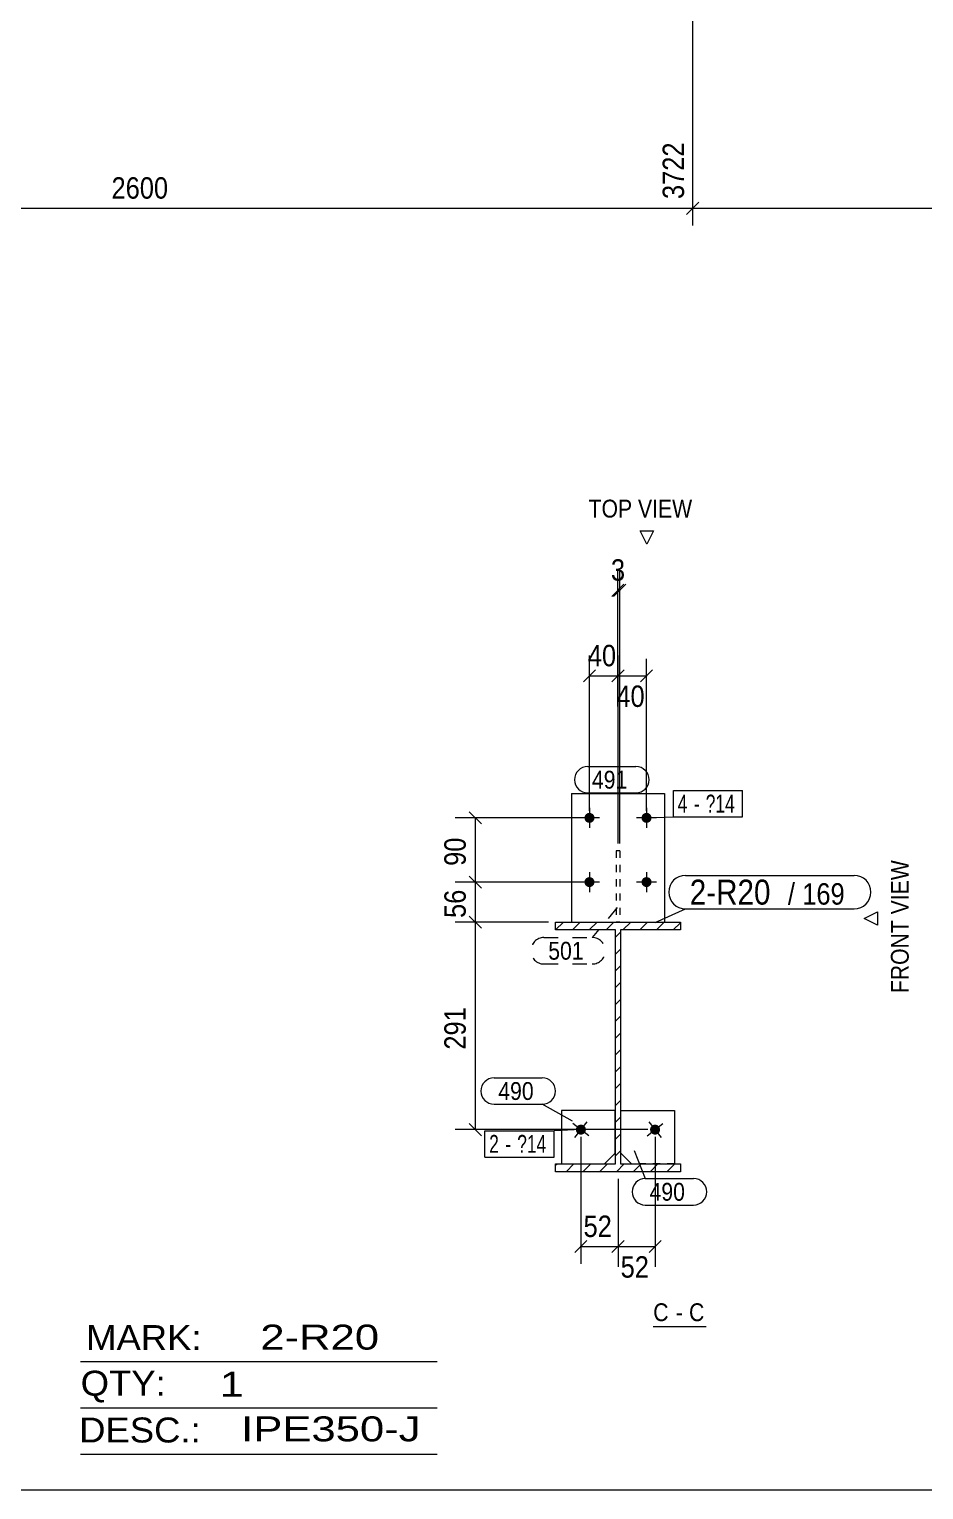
# Model space of a CAD drawing. Header units: millimetres. Extents: x 2 to 825, y 1 to 579.
# Drawn here: x 210.3 to 335.7, y 5 to 209.7 of the extents above; entities that cross this region are included whole.
import ezdxf

# ---------------------------------------------------------------- set-up
doc = ezdxf.new("R2010")
doc.units = ezdxf.units.MM
for name, pattern in [('XKITLINE00', [0]), ('XKITLINE01', [4, 1, -1, 1, -1]), ('XKITLINE02', [4, 2, -2])]:
    doc.linetypes.add(name, pattern=pattern)
for name, color, linetype, lineweight in [('Bolt', 3, 'Continuous', 0), ('BoltMark', 7, 'Continuous', 0), ('Dimensions', 7, 'Continuous', 0), ('DrawingSheet', 5, 'Continuous', 0), ('OtherObjectType', 7, 'Continuous', 0), ('Part', 2, 'Continuous', 0), ('PartMark', 7, 'Continuous', 0)]:
    doc.layers.add(name, color=color, linetype=linetype, lineweight=lineweight)
doc.styles.add('ARIAL', font='ARIAL.TTF')
doc.styles.add('ARIAL_NARROW', font='ARIALN.TTF')

# ---------------------------------------------------------------- blocks, each defined once
blk = doc.blocks.new('*A1')
at = {"layer": 'Part', "color": 7, "linetype": 'XKITLINE00', "lineweight": 0}
for p, q in [((284.09, 83.49), (285.19, 84.59)), ((286.45, 83.49), (287.54, 84.59)), ((288.8, 83.49), (289.9, 84.59)), ((291.16, 83.49), (292.26, 84.59)), ((293.52, 83.49), (294.62, 84.59)), ((295.88, 83.49), (296.97, 84.59)), ((298.23, 83.49), (299.33, 84.59)), ((300.59, 83.49), (301.59, 84.49)), ((284.09, 83.49), (284.09, 83.49)), ((292.49, 82.46), (293.19, 83.16)), ((292.49, 80.1), (293.19, 80.8)), ((292.49, 77.74), (293.19, 78.44)), ((292.49, 75.39), (293.19, 76.09)), ((292.49, 73.03), (293.19, 73.73)), ((292.49, 70.67), (293.19, 71.37)), ((292.49, 68.31), (293.19, 69.01)), ((292.49, 65.96), (293.19, 66.66)), ((292.49, 63.6), (293.19, 64.3)), ((292.49, 61.24), (293.19, 61.94)), ((292.49, 58.89), (293.19, 59.59)), ((292.49, 56.53), (293.19, 57.23)), ((292.49, 54.17), (293.19, 54.87)), ((292.49, 51.81), (293.19, 52.51)), ((284.09, 50.49), (284.29, 50.69)), ((285.55, 49.59), (286.65, 50.69)), ((287.91, 49.59), (289.01, 50.69)), ((290.26, 49.59), (291.36, 50.69)), ((292.62, 49.59), (293.72, 50.69)), ((294.98, 49.59), (296.08, 50.69)), ((297.34, 49.59), (298.44, 50.69)), ((299.69, 49.59), (300.79, 50.69))]:
    blk.add_line(p, q, dxfattribs=at)
blk = doc.blocks.new('*A134')
at = {"layer": 'Bolt'}
for points in [[(289.54, 99.15), (289.54, 99.12), (289.53, 99.08), (289.53, 99.05), (289.52, 99.02), (289.51, 98.98), (289.5, 98.95), (289.49, 98.92), (289.47, 98.89), (289.46, 98.86), (289.44, 98.83), (289.42, 98.8), (289.4, 98.77), (289.38, 98.74), (289.36, 98.72), (289.33, 98.69), (289.31, 98.67), (289.28, 98.65), (289.26, 98.63), (289.23, 98.61), (289.2, 98.59), (289.17, 98.57), (289.14, 98.55), (289.11, 98.54), (289.07, 98.53), (289.04, 98.52), (289.01, 98.51), (288.98, 98.5), (288.94, 98.5), (288.91, 98.49), (288.87, 98.49), (288.84, 98.49), (288.8, 98.49), (288.77, 98.49), (288.74, 98.5), (288.7, 98.5), (288.67, 98.51), (288.64, 98.52), (288.6, 98.53), (288.57, 98.54), (288.54, 98.55), (288.51, 98.57), (288.48, 98.59), (288.45, 98.61), (288.42, 98.63), (288.39, 98.65), (288.37, 98.67), (288.34, 98.69), (288.32, 98.72), (288.3, 98.74), (288.28, 98.77), (288.26, 98.8), (288.24, 98.83), (288.22, 98.86), (288.21, 98.89), (288.19, 98.92), (288.18, 98.95), (288.17, 98.98), (288.16, 99.02), (288.15, 99.05), (288.15, 99.08), (288.14, 99.12), (288.14, 99.15), (288.14, 99.19), (288.14, 99.22), (288.14, 99.26), (288.15, 99.29), (288.15, 99.32), (288.16, 99.36), (288.17, 99.39), (288.18, 99.42), (288.19, 99.46), (288.21, 99.49), (288.22, 99.52), (288.24, 99.55), (288.26, 99.58), (288.28, 99.6), (288.3, 99.63), (288.32, 99.66), (288.34, 99.68), (288.37, 99.71), (288.39, 99.73), (288.42, 99.75), (288.45, 99.77), (288.48, 99.79), (288.51, 99.8), (288.54, 99.82), (288.57, 99.83), (288.6, 99.85), (288.64, 99.86), (288.67, 99.87), (288.7, 99.87), (288.74, 99.88), (288.77, 99.88), (288.8, 99.89), (288.84, 99.89), (288.87, 99.89), (288.91, 99.88), (288.94, 99.88), (288.98, 99.87), (289.01, 99.87), (289.04, 99.86), (289.07, 99.85), (289.11, 99.83), (289.14, 99.82), (289.17, 99.8), (289.2, 99.79), (289.23, 99.77), (289.26, 99.75), (289.28, 99.73), (289.31, 99.71), (289.33, 99.68), (289.36, 99.66), (289.38, 99.63), (289.4, 99.6), (289.42, 99.58), (289.44, 99.55), (289.46, 99.52), (289.47, 99.49), (289.49, 99.46), (289.5, 99.42), (289.51, 99.39), (289.52, 99.36), (289.53, 99.32), (289.53, 99.29), (289.54, 99.26), (289.54, 99.22), (289.54, 99.19)], [(297.54, 99.15), (297.54, 99.12), (297.53, 99.08), (297.53, 99.05), (297.52, 99.02), (297.51, 98.98), (297.5, 98.95), (297.49, 98.92), (297.47, 98.89), (297.46, 98.86), (297.44, 98.83), (297.42, 98.8), (297.4, 98.77), (297.38, 98.74), (297.36, 98.72), (297.33, 98.69), (297.31, 98.67), (297.28, 98.65), (297.26, 98.63), (297.23, 98.61), (297.2, 98.59), (297.17, 98.57), (297.14, 98.55), (297.11, 98.54), (297.07, 98.53), (297.04, 98.52), (297.01, 98.51), (296.98, 98.5), (296.94, 98.5), (296.91, 98.49), (296.87, 98.49), (296.84, 98.49), (296.8, 98.49), (296.77, 98.49), (296.74, 98.5), (296.7, 98.5), (296.67, 98.51), (296.64, 98.52), (296.6, 98.53), (296.57, 98.54), (296.54, 98.55), (296.51, 98.57), (296.48, 98.59), (296.45, 98.61), (296.42, 98.63), (296.39, 98.65), (296.37, 98.67), (296.34, 98.69), (296.32, 98.72), (296.3, 98.74), (296.28, 98.77), (296.26, 98.8), (296.24, 98.83), (296.22, 98.86), (296.21, 98.89), (296.19, 98.92), (296.18, 98.95), (296.17, 98.98), (296.16, 99.02), (296.15, 99.05), (296.15, 99.08), (296.14, 99.12), (296.14, 99.15), (296.14, 99.19), (296.14, 99.22), (296.14, 99.26), (296.15, 99.29), (296.15, 99.32), (296.16, 99.36), (296.17, 99.39), (296.18, 99.42), (296.19, 99.46), (296.21, 99.49), (296.22, 99.52), (296.24, 99.55), (296.26, 99.58), (296.28, 99.6), (296.3, 99.63), (296.32, 99.66), (296.34, 99.68), (296.37, 99.71), (296.39, 99.73), (296.42, 99.75), (296.45, 99.77), (296.48, 99.79), (296.51, 99.8), (296.54, 99.82), (296.57, 99.83), (296.6, 99.85), (296.64, 99.86), (296.67, 99.87), (296.7, 99.87), (296.74, 99.88), (296.77, 99.88), (296.8, 99.89), (296.84, 99.89), (296.87, 99.89), (296.91, 99.88), (296.94, 99.88), (296.98, 99.87), (297.01, 99.87), (297.04, 99.86), (297.07, 99.85), (297.11, 99.83), (297.14, 99.82), (297.17, 99.8), (297.2, 99.79), (297.23, 99.77), (297.26, 99.75), (297.28, 99.73), (297.31, 99.71), (297.33, 99.68), (297.36, 99.66), (297.38, 99.63), (297.4, 99.6), (297.42, 99.58), (297.44, 99.55), (297.46, 99.52), (297.47, 99.49), (297.49, 99.46), (297.5, 99.42), (297.51, 99.39), (297.52, 99.36), (297.53, 99.32), (297.53, 99.29), (297.54, 99.26), (297.54, 99.22), (297.54, 99.19)], [(289.54, 90.15), (289.54, 90.12), (289.53, 90.08), (289.53, 90.05), (289.52, 90.02), (289.51, 89.98), (289.5, 89.95), (289.49, 89.92), (289.47, 89.89), (289.46, 89.86), (289.44, 89.83), (289.42, 89.8), (289.4, 89.77), (289.38, 89.74), (289.36, 89.72), (289.33, 89.69), (289.31, 89.67), (289.28, 89.65), (289.26, 89.63), (289.23, 89.61), (289.2, 89.59), (289.17, 89.57), (289.14, 89.55), (289.11, 89.54), (289.07, 89.53), (289.04, 89.52), (289.01, 89.51), (288.98, 89.5), (288.94, 89.5), (288.91, 89.49), (288.87, 89.49), (288.84, 89.49), (288.8, 89.49), (288.77, 89.49), (288.74, 89.5), (288.7, 89.5), (288.67, 89.51), (288.64, 89.52), (288.6, 89.53), (288.57, 89.54), (288.54, 89.55), (288.51, 89.57), (288.48, 89.59), (288.45, 89.61), (288.42, 89.63), (288.39, 89.65), (288.37, 89.67), (288.34, 89.69), (288.32, 89.72), (288.3, 89.74), (288.28, 89.77), (288.26, 89.8), (288.24, 89.83), (288.22, 89.86), (288.21, 89.89), (288.19, 89.92), (288.18, 89.95), (288.17, 89.98), (288.16, 90.02), (288.15, 90.05), (288.15, 90.08), (288.14, 90.12), (288.14, 90.15), (288.14, 90.19), (288.14, 90.22), (288.14, 90.26), (288.15, 90.29), (288.15, 90.32), (288.16, 90.36), (288.17, 90.39), (288.18, 90.42), (288.19, 90.46), (288.21, 90.49), (288.22, 90.52), (288.24, 90.55), (288.26, 90.58), (288.28, 90.6), (288.3, 90.63), (288.32, 90.66), (288.34, 90.68), (288.37, 90.71), (288.39, 90.73), (288.42, 90.75), (288.45, 90.77), (288.48, 90.79), (288.51, 90.8), (288.54, 90.82), (288.57, 90.83), (288.6, 90.85), (288.64, 90.86), (288.67, 90.87), (288.7, 90.87), (288.74, 90.88), (288.77, 90.88), (288.8, 90.89), (288.84, 90.89), (288.87, 90.89), (288.91, 90.88), (288.94, 90.88), (288.98, 90.87), (289.01, 90.87), (289.04, 90.86), (289.07, 90.85), (289.11, 90.83), (289.14, 90.82), (289.17, 90.8), (289.2, 90.79), (289.23, 90.77), (289.26, 90.75), (289.28, 90.73), (289.31, 90.71), (289.33, 90.68), (289.36, 90.66), (289.38, 90.63), (289.4, 90.6), (289.42, 90.58), (289.44, 90.55), (289.46, 90.52), (289.47, 90.49), (289.49, 90.46), (289.5, 90.42), (289.51, 90.39), (289.52, 90.36), (289.53, 90.32), (289.53, 90.29), (289.54, 90.26), (289.54, 90.22), (289.54, 90.19)], [(297.54, 90.15), (297.54, 90.12), (297.53, 90.08), (297.53, 90.05), (297.52, 90.02), (297.51, 89.98), (297.5, 89.95), (297.49, 89.92), (297.47, 89.89), (297.46, 89.86), (297.44, 89.83), (297.42, 89.8), (297.4, 89.77), (297.38, 89.74), (297.36, 89.72), (297.33, 89.69), (297.31, 89.67), (297.28, 89.65), (297.26, 89.63), (297.23, 89.61), (297.2, 89.59), (297.17, 89.57), (297.14, 89.55), (297.11, 89.54), (297.07, 89.53), (297.04, 89.52), (297.01, 89.51), (296.98, 89.5), (296.94, 89.5), (296.91, 89.49), (296.87, 89.49), (296.84, 89.49), (296.8, 89.49), (296.77, 89.49), (296.74, 89.5), (296.7, 89.5), (296.67, 89.51), (296.64, 89.52), (296.6, 89.53), (296.57, 89.54), (296.54, 89.55), (296.51, 89.57), (296.48, 89.59), (296.45, 89.61), (296.42, 89.63), (296.39, 89.65), (296.37, 89.67), (296.34, 89.69), (296.32, 89.72), (296.3, 89.74), (296.28, 89.77), (296.26, 89.8), (296.24, 89.83), (296.22, 89.86), (296.21, 89.89), (296.19, 89.92), (296.18, 89.95), (296.17, 89.98), (296.16, 90.02), (296.15, 90.05), (296.15, 90.08), (296.14, 90.12), (296.14, 90.15), (296.14, 90.19), (296.14, 90.22), (296.14, 90.26), (296.15, 90.29), (296.15, 90.32), (296.16, 90.36), (296.17, 90.39), (296.18, 90.42), (296.19, 90.46), (296.21, 90.49), (296.22, 90.52), (296.24, 90.55), (296.26, 90.58), (296.28, 90.6), (296.3, 90.63), (296.32, 90.66), (296.34, 90.68), (296.37, 90.71), (296.39, 90.73), (296.42, 90.75), (296.45, 90.77), (296.48, 90.79), (296.51, 90.8), (296.54, 90.82), (296.57, 90.83), (296.6, 90.85), (296.64, 90.86), (296.67, 90.87), (296.7, 90.87), (296.74, 90.88), (296.77, 90.88), (296.8, 90.89), (296.84, 90.89), (296.87, 90.89), (296.91, 90.88), (296.94, 90.88), (296.98, 90.87), (297.01, 90.87), (297.04, 90.86), (297.07, 90.85), (297.11, 90.83), (297.14, 90.82), (297.17, 90.8), (297.2, 90.79), (297.23, 90.77), (297.26, 90.75), (297.28, 90.73), (297.31, 90.71), (297.33, 90.68), (297.36, 90.66), (297.38, 90.63), (297.4, 90.6), (297.42, 90.58), (297.44, 90.55), (297.46, 90.52), (297.47, 90.49), (297.49, 90.46), (297.5, 90.42), (297.51, 90.39), (297.52, 90.36), (297.53, 90.32), (297.53, 90.29), (297.54, 90.26), (297.54, 90.22), (297.54, 90.19)]]:
    blk.add_hatch(color=3, dxfattribs=at).paths.add_polyline_path(points, flags=17)
at = {"layer": 'Bolt', "color": 3, "linetype": 'XKITLINE00', "lineweight": 0}
for p, q in [((288.84, 100.59), (288.84, 97.79)), ((296.84, 100.59), (296.84, 97.79)), ((290.24, 99.19), (287.44, 99.19)), ((298.24, 99.19), (295.44, 99.19)), ((290.24, 90.19), (287.44, 90.19)), ((288.84, 91.59), (288.84, 88.79)), ((298.24, 90.19), (295.44, 90.19)), ((296.84, 91.59), (296.84, 88.79))]:
    blk.add_line(p, q, dxfattribs=at)
blk = doc.blocks.new('*A135')
at = {"layer": 'Bolt'}
blk.add_hatch(color=3, dxfattribs=at).paths.add_polyline_path([(297.64, 56.06), (297.67, 56.08), (297.69, 56.1), (297.73, 56.11), (297.76, 56.13), (297.79, 56.14), (297.82, 56.15), (297.85, 56.16), (297.89, 56.17), (297.92, 56.18), (297.95, 56.18), (297.99, 56.19), (298.02, 56.19), (298.06, 56.19), (298.09, 56.19), (298.13, 56.18), (298.16, 56.18), (298.19, 56.17), (298.23, 56.16), (298.26, 56.15), (298.29, 56.14), (298.32, 56.13), (298.35, 56.11), (298.38, 56.1), (298.41, 56.08), (298.44, 56.06), (298.47, 56.04), (298.5, 56.02), (298.52, 55.99), (298.55, 55.97), (298.57, 55.94), (298.59, 55.92), (298.61, 55.89), (298.63, 55.86), (298.65, 55.83), (298.66, 55.8), (298.68, 55.77), (298.69, 55.74), (298.7, 55.71), (298.71, 55.67), (298.72, 55.64), (298.73, 55.61), (298.73, 55.57), (298.74, 55.54), (298.74, 55.5), (298.74, 55.47), (298.74, 55.43), (298.73, 55.4), (298.73, 55.37), (298.72, 55.33), (298.71, 55.3), (298.7, 55.27), (298.69, 55.23), (298.68, 55.2), (298.66, 55.17), (298.65, 55.14), (298.63, 55.11), (298.61, 55.08), (298.59, 55.06), (298.57, 55.03), (298.54, 55), (298.52, 54.98), (298.49, 54.96), (298.47, 54.94), (298.44, 54.91), (298.41, 54.9), (298.38, 54.88), (298.35, 54.86), (298.32, 54.85), (298.29, 54.83), (298.26, 54.82), (298.22, 54.81), (298.19, 54.8), (298.16, 54.8), (298.12, 54.79), (298.09, 54.79), (298.05, 54.79), (298.02, 54.79), (297.99, 54.79), (297.95, 54.79), (297.92, 54.8), (297.88, 54.8), (297.85, 54.81), (297.82, 54.82), (297.79, 54.83), (297.75, 54.85), (297.72, 54.86), (297.69, 54.88), (297.66, 54.9), (297.63, 54.92), (297.61, 54.94), (297.58, 54.96), (297.56, 54.98), (297.53, 55.01), (297.51, 55.03), (297.49, 55.06), (297.47, 55.09), (297.45, 55.11), (297.43, 55.14), (297.41, 55.17), (297.4, 55.21), (297.39, 55.24), (297.37, 55.27), (297.36, 55.3), (297.36, 55.34), (297.35, 55.37), (297.34, 55.4), (297.34, 55.44), (297.34, 55.47), (297.34, 55.51), (297.34, 55.54), (297.34, 55.57), (297.35, 55.61), (297.36, 55.64), (297.36, 55.68), (297.37, 55.71), (297.39, 55.74), (297.4, 55.77), (297.41, 55.8), (297.43, 55.83), (297.45, 55.86), (297.47, 55.89), (297.49, 55.92), (297.51, 55.95), (297.53, 55.97), (297.56, 56), (297.58, 56.02), (297.61, 56.04)], flags=17)
at = {"layer": 'Bolt', "color": 3, "linetype": 'XKITLINE00', "lineweight": 0}
for p, q in [((296.93, 54.63), (299.14, 56.35)), ((297.18, 56.59), (298.9, 54.38))]:
    blk.add_line(p, q, dxfattribs=at)
blk = doc.blocks.new('*A136')
at = {"layer": 'Bolt'}
blk.add_hatch(color=3, dxfattribs=at).paths.add_polyline_path([(287.18, 54.96), (287.16, 54.98), (287.13, 55), (287.11, 55.03), (287.09, 55.06), (287.07, 55.08), (287.05, 55.11), (287.03, 55.14), (287.01, 55.17), (287, 55.2), (286.99, 55.23), (286.97, 55.27), (286.96, 55.3), (286.96, 55.33), (286.95, 55.37), (286.94, 55.4), (286.94, 55.43), (286.94, 55.47), (286.94, 55.5), (286.94, 55.54), (286.94, 55.57), (286.95, 55.61), (286.96, 55.64), (286.96, 55.67), (286.97, 55.71), (286.99, 55.74), (287, 55.77), (287.01, 55.8), (287.03, 55.83), (287.05, 55.86), (287.07, 55.89), (287.09, 55.92), (287.11, 55.94), (287.13, 55.97), (287.16, 55.99), (287.18, 56.02), (287.21, 56.04), (287.23, 56.06), (287.26, 56.08), (287.29, 56.1), (287.32, 56.11), (287.35, 56.13), (287.39, 56.14), (287.42, 56.15), (287.45, 56.16), (287.48, 56.17), (287.52, 56.18), (287.55, 56.18), (287.59, 56.19), (287.62, 56.19), (287.65, 56.19), (287.69, 56.19), (287.72, 56.18), (287.76, 56.18), (287.79, 56.17), (287.82, 56.16), (287.86, 56.15), (287.89, 56.14), (287.92, 56.13), (287.95, 56.11), (287.98, 56.1), (288.01, 56.08), (288.04, 56.06), (288.07, 56.04), (288.09, 56.02), (288.12, 56), (288.14, 55.97), (288.17, 55.95), (288.19, 55.92), (288.21, 55.89), (288.23, 55.86), (288.25, 55.83), (288.26, 55.8), (288.28, 55.77), (288.29, 55.74), (288.3, 55.71), (288.31, 55.68), (288.32, 55.64), (288.33, 55.61), (288.33, 55.57), (288.34, 55.54), (288.34, 55.51), (288.34, 55.47), (288.34, 55.44), (288.33, 55.4), (288.33, 55.37), (288.32, 55.34), (288.31, 55.3), (288.3, 55.27), (288.29, 55.24), (288.28, 55.21), (288.26, 55.17), (288.25, 55.14), (288.23, 55.11), (288.21, 55.09), (288.19, 55.06), (288.17, 55.03), (288.15, 55.01), (288.12, 54.98), (288.1, 54.96), (288.07, 54.94), (288.04, 54.92), (288.01, 54.9), (287.98, 54.88), (287.95, 54.86), (287.92, 54.85), (287.89, 54.83), (287.86, 54.82), (287.83, 54.81), (287.79, 54.8), (287.76, 54.8), (287.73, 54.79), (287.69, 54.79), (287.66, 54.79), (287.62, 54.79), (287.59, 54.79), (287.55, 54.79), (287.52, 54.8), (287.49, 54.8), (287.45, 54.81), (287.42, 54.82), (287.39, 54.83), (287.36, 54.85), (287.33, 54.86), (287.29, 54.88), (287.27, 54.9), (287.24, 54.91), (287.21, 54.94)], flags=17)
at = {"layer": 'Bolt', "color": 3, "linetype": 'XKITLINE00', "lineweight": 0}
for p, q in [((288.74, 54.63), (286.53, 56.35)), ((286.78, 54.38), (288.5, 56.59))]:
    blk.add_line(p, q, dxfattribs=at)
blk = doc.blocks.new('*A137')
at = {"layer": 'Part', "color": 2, "linetype": 'XKITLINE00', "lineweight": 0}
for p, q in [((284.09, 83.49), (284.09, 84.59)), ((284.09, 84.59), (301.59, 84.59)), ((301.59, 84.59), (301.59, 83.49)), ((292.49, 83.49), (284.09, 83.49)), ((292.49, 50.69), (292.49, 83.49)), ((301.59, 83.49), (293.19, 83.49)), ((293.19, 83.49), (293.19, 50.69)), ((284.09, 49.59), (284.09, 50.69)), ((284.09, 50.69), (292.49, 50.69)), ((301.59, 49.59), (284.09, 49.59)), ((293.19, 50.69), (301.59, 50.69)), ((301.59, 50.69), (301.59, 49.59))]:
    blk.add_line(p, q, dxfattribs=at)
blk = doc.blocks.new('*A138')
at = {"layer": 'Part', "color": 2, "linetype": 'XKITLINE00', "lineweight": 0}
for p, q in [((286.34, 102.59), (286.34, 84.59)), ((286.34, 102.59), (299.34, 102.59)), ((299.34, 102.59), (299.34, 84.59))]:
    blk.add_line(p, q, dxfattribs=at)
at = {"layer": 'Part', "color": 7, "linetype": 'XKITLINE01', "lineweight": 0}
blk.add_line((286.34, 84.59), (299.34, 84.59), dxfattribs=at)
blk = doc.blocks.new('*A139')
at = {"layer": 'Part', "color": 7, "linetype": 'XKITLINE01', "lineweight": 0}
for p, q in [((293.09, 94.59), (292.59, 94.59)), ((292.59, 94.59), (292.59, 84.59)), ((293.09, 94.59), (293.09, 84.59)), ((293.09, 84.59), (292.59, 84.59))]:
    blk.add_line(p, q, dxfattribs=at)
blk = doc.blocks.new('*A140')
at = {"layer": 'Part', "color": 2, "linetype": 'XKITLINE00', "lineweight": 0}
for p, q in [((293.24, 52.19), (293.24, 58.19)), ((293.24, 58.19), (300.74, 58.19)), ((300.74, 58.19), (300.74, 50.69)), ((294.74, 50.69), (293.24, 52.19))]:
    blk.add_line(p, q, dxfattribs=at)
at = {"layer": 'Part', "color": 7, "linetype": 'XKITLINE01', "lineweight": 0}
blk.add_line((300.74, 50.69), (294.74, 50.69), dxfattribs=at)
blk = doc.blocks.new('*A141')
at = {"layer": 'Part', "color": 2, "linetype": 'XKITLINE00', "lineweight": 0}
for p, q in [((292.44, 58.19), (284.94, 58.19)), ((284.94, 58.19), (284.94, 50.69)), ((292.44, 52.19), (292.44, 58.19)), ((290.94, 50.69), (292.44, 52.19))]:
    blk.add_line(p, q, dxfattribs=at)
at = {"layer": 'Part', "color": 7, "linetype": 'XKITLINE01', "lineweight": 0}
blk.add_line((284.94, 50.69), (290.94, 50.69), dxfattribs=at)
blk = doc.blocks.new('*A169')
at = {"layer": 'DrawingSheet', "color": 5, "linetype": 'XKITLINE00', "lineweight": 0}
blk.add_line((5, 5), (825, 5), dxfattribs=at)
blk = doc.blocks.new('*A173')
at = {"layer": 'OtherObjectType', "color": 6, "linetype": 'XKITLINE00', "lineweight": 0}
for p, q in [((217.5, 23), (267.5, 23)), ((217.5, 16.5), (267.5, 16.5)), ((217.5, 10), (267.5, 10))]:
    blk.add_line(p, q, dxfattribs=at)
at = {"layer": 'OtherObjectType', "color": 6, "style": 'ARIAL_NARROW'}
for s, width, p in [('MARK:', 1.275, (218.27, 24.58)), ('2-R20', 1.525501, (242.69, 24.65)), ('QTY:', 1.275, (217.5, 18.19)), ('1', 1.525501, (236.99, 18.05)), ('DESC.:', 1.275, (217.29, 11.63)), ('IPE350-J', 1.525501, (240, 11.79))]:
    blk.add_text(s, height=3.5, dxfattribs=dict(at, width=width)).set_placement(p)
blk = doc.blocks.new('*A190')
at = {"layer": 'Dimensions', "color": 7, "linetype": 'XKITLINE00', "lineweight": 0}
for p, q in [((149.26, 271.24), (149.26, 182.24)), ((303.3, 271.24), (303.3, 182.24)), ((150.11, 185.49), (148.41, 183.79)), ((149.26, 184.64), (303.3, 184.64)), ((304.15, 185.49), (302.45, 183.79))]:
    blk.add_line(p, q, dxfattribs=at)
at = {"layer": 'Dimensions', "color": 3}
for p in [(149.26, 184.64), (303.3, 184.64)]:
    blk.add_point(p, dxfattribs=at)
at = {"layer": 'Dimensions', "color": 3, "style": 'ARIAL', "width": 0.85}
blk.add_text('3722', height=3, rotation=90.0002, dxfattribs=at).set_placement((302.1, 185.94))
blk.add_text('2600', height=3, dxfattribs=at).set_placement((221.83, 185.99))
blk = doc.blocks.new('*A191')
at = {"layer": 'Dimensions', "color": 7, "linetype": 'XKITLINE00', "lineweight": 0}
for p, q in [((303.3, 271.24), (303.3, 182.24)), ((386.78, 271.24), (386.78, 182.24)), ((304.15, 185.49), (302.45, 183.79)), ((303.3, 184.64), (386.78, 184.64)), ((387.63, 185.49), (385.93, 183.79))]:
    blk.add_line(p, q, dxfattribs=at)
at = {"layer": 'Dimensions', "color": 3}
for p in [(303.3, 184.64), (386.78, 184.64)]:
    blk.add_point(p, dxfattribs=at)
at = {"layer": 'Dimensions', "color": 3, "style": 'ARIAL', "width": 0.85}
blk.add_text('6322', height=3, rotation=90.0002, dxfattribs=at).set_placement((385.58, 185.94))
blk.add_text('2600', height=3, dxfattribs=at).set_placement((340.59, 185.99))
blk = doc.blocks.new('*A295')
at = {"layer": 'Dimensions', "color": 7, "linetype": 'XKITLINE00', "lineweight": 0}
for p, q in [((292.84, 95.59), (292.83, 133.94)), ((293.09, 95.59), (293.08, 133.94)), ((293.68, 131.94), (291.98, 130.24)), ((293.93, 131.94), (292.23, 130.24)), ((292.83, 131.09), (293.08, 131.09))]:
    blk.add_line(p, q, dxfattribs=at)
at = {"layer": 'Dimensions', "color": 3}
for p in [(292.83, 131.09), (293.08, 131.09)]:
    blk.add_point(p, dxfattribs=at)
at = {"layer": 'Dimensions', "color": 3, "style": 'ARIAL', "width": 0.85}
blk.add_text('3', height=3, rotation=0.0057, dxfattribs=at).set_placement((291.85, 132.44))
blk = doc.blocks.new('*A296')
at = {"layer": 'Dimensions', "color": 7, "linetype": 'XKITLINE00', "lineweight": 0}
for p, q in [((287.64, 54.49), (287.64, 36.69)), ((292.84, 48.59), (292.84, 36.69)), ((288.49, 39.94), (286.79, 38.24)), ((287.64, 39.09), (292.84, 39.09)), ((293.69, 39.94), (291.99, 38.24))]:
    blk.add_line(p, q, dxfattribs=at)
at = {"layer": 'Dimensions', "color": 3}
for p in [(287.64, 39.09), (292.84, 39.09)]:
    blk.add_point(p, dxfattribs=at)
at = {"layer": 'Dimensions', "color": 3, "style": 'ARIAL', "width": 0.85}
blk.add_text('52', height=3, dxfattribs=at).set_placement((288.01, 40.44))
blk = doc.blocks.new('*A297')
at = {"layer": 'Dimensions', "color": 7, "linetype": 'XKITLINE00', "lineweight": 0}
for p, q in [((298.04, 54.49), (298.04, 36.24)), ((292.84, 48.59), (292.84, 36.24)), ((293.69, 39.94), (291.99, 38.24)), ((292.84, 39.09), (298.04, 39.09)), ((298.89, 39.94), (297.19, 38.24))]:
    blk.add_line(p, q, dxfattribs=at)
at = {"layer": 'Dimensions', "color": 3}
for p in [(292.84, 39.09), (298.04, 39.09)]:
    blk.add_point(p, dxfattribs=at)
at = {"layer": 'Dimensions', "color": 3, "style": 'ARIAL', "width": 0.85}
blk.add_text('52', height=3, dxfattribs=at).set_placement((293.21, 34.74))
blk = doc.blocks.new('*A298')
at = {"layer": 'Dimensions', "color": 7, "linetype": 'XKITLINE00', "lineweight": 0}
for p, q in [((288.84, 100.19), (288.84, 121.94)), ((292.84, 100.19), (292.84, 121.94)), ((289.69, 119.94), (287.99, 118.24)), ((288.84, 119.09), (292.84, 119.09)), ((293.69, 119.94), (291.99, 118.24))]:
    blk.add_line(p, q, dxfattribs=at)
at = {"layer": 'Dimensions', "color": 3}
for p in [(288.84, 119.09), (292.84, 119.09)]:
    blk.add_point(p, dxfattribs=at)
at = {"layer": 'Dimensions', "color": 3, "style": 'ARIAL', "width": 0.85}
blk.add_text('40', height=3, dxfattribs=at).set_placement((288.61, 120.44))
blk = doc.blocks.new('*A299')
at = {"layer": 'Dimensions', "color": 7, "linetype": 'XKITLINE00', "lineweight": 0}
for p, q in [((292.84, 100.19), (292.84, 121.49)), ((296.84, 100.19), (296.84, 121.49)), ((293.69, 119.94), (291.99, 118.24)), ((292.84, 119.09), (296.84, 119.09)), ((297.69, 119.94), (295.99, 118.24))]:
    blk.add_line(p, q, dxfattribs=at)
at = {"layer": 'Dimensions', "color": 3}
for p in [(292.84, 119.09), (296.84, 119.09)]:
    blk.add_point(p, dxfattribs=at)
at = {"layer": 'Dimensions', "color": 3, "style": 'ARIAL', "width": 0.85}
blk.add_text('40', height=3, dxfattribs=at).set_placement((292.61, 114.74))
blk = doc.blocks.new('*A300')
at = {"layer": 'Dimensions', "color": 7, "linetype": 'XKITLINE00', "lineweight": 0}
for p, q in [((283.09, 84.59), (269.99, 84.59)), ((271.99, 85.43), (273.69, 83.74)), ((272.84, 55.49), (272.84, 84.59)), ((297.04, 55.49), (269.99, 55.49)), ((271.99, 56.34), (273.69, 54.64))]:
    blk.add_line(p, q, dxfattribs=at)
at = {"layer": 'Dimensions', "color": 3}
for p in [(272.84, 84.59), (272.84, 55.49)]:
    blk.add_point(p, dxfattribs=at)
at = {"layer": 'Dimensions', "color": 3, "style": 'ARIAL', "width": 0.85}
blk.add_text('291', height=3, rotation=90.0002, dxfattribs=at).set_placement((271.49, 66.7))
blk = doc.blocks.new('*A301')
at = {"layer": 'Dimensions', "color": 7, "linetype": 'XKITLINE00', "lineweight": 0}
for p, q in [((287.84, 90.19), (269.99, 90.19)), ((271.99, 91.04), (273.69, 89.34)), ((272.84, 84.59), (272.84, 90.19)), ((283.09, 84.59), (269.99, 84.59)), ((271.99, 85.43), (273.69, 83.74))]:
    blk.add_line(p, q, dxfattribs=at)
at = {"layer": 'Dimensions', "color": 3}
for p in [(272.84, 90.19), (272.84, 84.59)]:
    blk.add_point(p, dxfattribs=at)
at = {"layer": 'Dimensions', "color": 3, "style": 'ARIAL', "width": 0.85}
blk.add_text('56', height=3, rotation=90.0002, dxfattribs=at).set_placement((271.49, 85.16))
blk = doc.blocks.new('*A302')
at = {"layer": 'Dimensions', "color": 7, "linetype": 'XKITLINE00', "lineweight": 0}
for p, q in [((287.84, 99.19), (269.99, 99.19)), ((271.99, 100.04), (273.69, 98.34)), ((272.84, 90.19), (272.84, 99.19)), ((287.84, 90.19), (269.99, 90.19)), ((271.99, 91.04), (273.69, 89.34))]:
    blk.add_line(p, q, dxfattribs=at)
at = {"layer": 'Dimensions', "color": 3}
for p in [(272.84, 99.19), (272.84, 90.19)]:
    blk.add_point(p, dxfattribs=at)
at = {"layer": 'Dimensions', "color": 3, "style": 'ARIAL', "width": 0.85}
blk.add_text('90', height=3, rotation=90.0002, dxfattribs=at).set_placement((271.49, 92.46))
blk = doc.blocks.new('*A303')
at = {"layer": 'BoltMark', "color": 7, "linetype": 'XKITLINE00', "lineweight": 0}
for p, q in [((300.61, 103.04), (310.3, 103.04)), ((300.61, 99.34), (300.61, 103.04)), ((310.3, 99.34), (310.3, 103.04)), ((296.84, 99.19), (300.61, 99.34)), ((300.61, 99.34), (310.3, 99.34))]:
    blk.add_line(p, q, dxfattribs=at)
at = {"layer": 'BoltMark', "color": 3, "style": 'ARIAL_NARROW', "width": 0.85}
for s, p in [('4', (301.21, 99.94)), ('?14', (305.14, 99.94)), ('-', (303.48, 99.94))]:
    blk.add_text(s, height=2.5, dxfattribs=at).set_placement(p)
blk = doc.blocks.new('*A304')
at = {"layer": 'BoltMark', "color": 7, "linetype": 'XKITLINE00', "lineweight": 0}
for p, q in [((274.18, 55.34), (283.87, 55.34)), ((274.18, 51.64), (274.18, 55.34)), ((287.64, 55.49), (283.87, 55.34)), ((283.87, 51.64), (283.87, 55.34)), ((274.18, 51.64), (283.87, 51.64))]:
    blk.add_line(p, q, dxfattribs=at)
at = {"layer": 'BoltMark', "color": 3, "style": 'ARIAL_NARROW', "width": 0.85}
for s, p in [('2', (274.78, 52.24)), ('-', (277.05, 52.24)), ('?14', (278.71, 52.24))]:
    blk.add_text(s, height=2.5, dxfattribs=at).set_placement(p)
blk = doc.blocks.new('*A305')
at = {"layer": 'PartMark', "color": 7, "linetype": 'XKITLINE00', "lineweight": 0}
for p, q in [((288.59, 106.39), (295.35, 106.39)), ((288.59, 102.69), (295.35, 102.69))]:
    blk.add_line(p, q, dxfattribs=at)
for centre, start, end in [((288.59, 104.54), 90, 270), ((295.35, 104.54), 270, 90)]:
    blk.add_arc(centre, 1.85, start, end, dxfattribs=at)
at = {"layer": 'PartMark', "color": 3, "style": 'ARIAL', "width": 0.85}
blk.add_text('491', height=2.5, dxfattribs=at).set_placement((289.19, 103.29))
blk = doc.blocks.new('*A306')
at = {"layer": 'PartMark', "color": 7, "linetype": 'XKITLINE02', "lineweight": 0}
for p, q in [((292.72, 86.62), (289.22, 82.41)), ((282.46, 82.41), (289.22, 82.41)), ((282.46, 78.71), (289.22, 78.71))]:
    blk.add_line(p, q, dxfattribs=at)
for centre, start, end in [((282.46, 80.56), 90, 270), ((289.22, 80.56), 270, 90)]:
    blk.add_arc(centre, 1.85, start, end, dxfattribs=at)
at = {"layer": 'PartMark', "color": 3, "style": 'ARIAL', "width": 0.85}
blk.add_text('501', height=2.5, dxfattribs=at).set_placement((283.06, 79.31))
blk = doc.blocks.new('*A307')
at = {"layer": 'PartMark', "color": 7, "linetype": 'XKITLINE00', "lineweight": 0}
for p, q in [((295.12, 52.57), (296.67, 48.62)), ((296.67, 48.62), (303.43, 48.62)), ((296.67, 44.92), (303.43, 44.92))]:
    blk.add_line(p, q, dxfattribs=at)
for centre, start, end in [((296.67, 46.77), 90, 270), ((303.43, 46.77), 270, 90)]:
    blk.add_arc(centre, 1.85, start, end, dxfattribs=at)
at = {"layer": 'PartMark', "color": 3, "style": 'ARIAL', "width": 0.85}
blk.add_text('490', height=2.5, dxfattribs=at).set_placement((297.27, 45.52))
blk = doc.blocks.new('*A308')
at = {"layer": 'PartMark', "color": 7, "linetype": 'XKITLINE00', "lineweight": 0}
for p, q in [((275.46, 62.75), (282.23, 62.75)), ((275.46, 59.05), (282.23, 59.05)), ((286.47, 56.66), (282.23, 59.05))]:
    blk.add_line(p, q, dxfattribs=at)
for centre, start, end in [((275.46, 60.9), 90, 270), ((282.23, 60.9), 270, 90)]:
    blk.add_arc(centre, 1.85, start, end, dxfattribs=at)
at = {"layer": 'PartMark', "color": 3, "style": 'ARIAL', "width": 0.85}
blk.add_text('490', height=2.5, dxfattribs=at).set_placement((276.06, 59.65))
blk = doc.blocks.new('*A309')
at = {"layer": 'PartMark', "color": 7, "linetype": 'XKITLINE00', "lineweight": 0}
for p, q in [((302.3, 91.13), (325.95, 91.13)), ((298.06, 84.54), (302.3, 86.43)), ((302.3, 86.43), (325.95, 86.43))]:
    blk.add_line(p, q, dxfattribs=at)
for centre, start, end in [((302.3, 88.78), 90, 270), ((325.95, 88.78), 270, 90)]:
    blk.add_arc(centre, 2.35, start, end, dxfattribs=at)
at = {"layer": 'PartMark', "color": 1, "style": 'ARIAL', "width": 0.85}
blk.add_text('2-R20', height=3.5, dxfattribs=at).set_placement((302.9, 87.03))
at = {"layer": 'PartMark', "color": 3, "style": 'ARIAL', "width": 0.85}
for s, p in [('/', (316.66, 87.03)), ('169', (318.68, 87.03))]:
    blk.add_text(s, height=3, dxfattribs=at).set_placement(p)
blk = doc.blocks.new('*A310')
at = {"layer": 'OtherObjectType', "color": 7, "linetype": 'XKITLINE00', "lineweight": 0}
for p, q in [((296.87, 137.54), (295.93, 139.41)), ((295.93, 139.41), (297.81, 139.41)), ((297.81, 139.41), (296.87, 137.54)), ((296.87, 137.54), (296.87, 137.54)), ((327.35, 85.09), (329.23, 86.03)), ((329.23, 86.03), (329.23, 84.15)), ((329.23, 84.15), (327.35, 85.09)), ((327.35, 85.09), (327.35, 85.09)), ((297.78, 27.89), (305.21, 27.89))]:
    blk.add_line(p, q, dxfattribs=at)
at = {"layer": 'OtherObjectType', "color": 7, "style": 'ARIAL', "width": 0.85}
for s, p in [('TOP VIEW', (288.72, 141.29)), ('C', (297.78, 28.64)), ('C', (302.8, 28.64)), ('-', (300.94, 28.64))]:
    blk.add_text(s, height=2.5, dxfattribs=at).set_placement(p)
blk.add_text('FRONT VIEW', height=2.5, rotation=90, dxfattribs=at).set_placement((333.6, 74.62))

msp = doc.modelspace()

# ---------------------------------------------------------------- block references
at = {"lineweight": 0}
for name in ['*A169', '*A190', '*A191', '*A295', '*A298', '*A299', '*A305', '*A138', '*A303', '*A134', '*A302', '*A139', '*A301', '*A309', '*A306', '*A300', '*A1', '*A137', '*A308', '*A141', '*A140', '*A304', '*A136', '*A135', '*A296', '*A297', '*A307', '*A173']:
    msp.add_blockref(name, (0, 0), dxfattribs=at)
at = {"layer": 'OtherObjectType', "lineweight": 0}
msp.add_blockref('*A310', (0, 0), dxfattribs=at)

doc.saveas('drawing.dxf')
